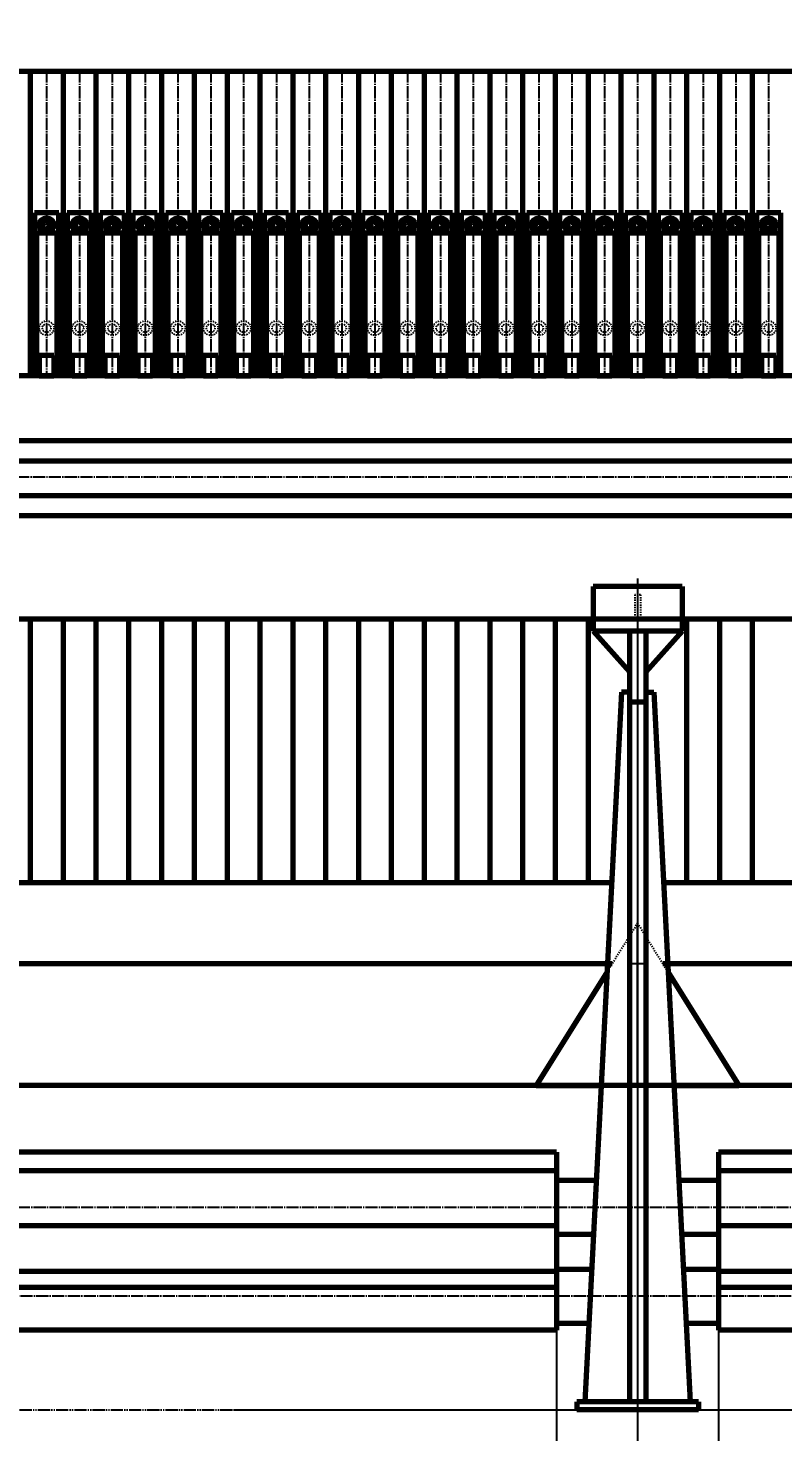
# Model space of a CAD drawing. Header units: millimetres. Extents: x -14850 to 14850, y -10500 to 10500.
# Drawn here: x -3174 to -1311, y 2054 to 5516 of the extents above; entities that cross this region are included whole.
import ezdxf

# ---------------------------------------------------------------- set-up
doc = ezdxf.new("R2010")
doc.units = ezdxf.units.MM
for name, pattern in [('EB_DASH', [6, 3, -3]), ('EB_DASHDOT', [39, 30, -3, 3, -3]), ('EB_DASHDOTDOT', [45, 30, -3, 3, -3, 3, -3])]:
    doc.linetypes.add(name, pattern=pattern)
for name, color, linetype, lineweight in [('CAXA0', 7, 'Continuous', 70), ('CAXA1', 1, 'EB_DASHDOT', 25), ('CAXA2', 6, 'EB_DASH', 25), ('CAXA4', 3, 'Continuous', 25)]:
    doc.layers.add(name, color=color, linetype=linetype, lineweight=lineweight)
doc.styles.add('标准', font='', dxfattribs={"width": 0.667})
doc.styles.get('标准').set_extended_font_data('SimSun')
doc.dimstyles.new('标准', dxfattribs={"dimscale": 50, "dimtxt": 4, "dimasz": 3, "dimexe": 2, "dimexo": 0, "dimtad": 1, "dimdec": 1, "dimdsep": 46, "dimtxsty": '标准', "dimcen": 0, "dimdle": 4, "dimaunit": 1, "dimazin": 2, "dimtfac": 1, "dimtdec": 3, "dimtmove": 0, "dimatfit": 3, "dimfxl": 0, "dimtolj": 1, "dimtzin": 0, "dimarcsym": 0})

# ---------------------------------------------------------------- blocks, each defined once
blk = doc.blocks.new('*D79')
at = {"layer": 'CAXA4', "linetype": 'Continuous', "lineweight": 25}
for points in [[(-1869.7, 1477.3), (-1719.7, 1458.6), (-1719.7, 1496.1)], [(-1469.7, 1477.3), (-1619.7, 1458.6), (-1619.7, 1496.1)]]:
    blk.add_hatch(color=0, dxfattribs=at).paths.add_polyline_path(points, flags=0)
at = {"layer": 'CAXA4', "color": 0, "linetype": 'Continuous', "lineweight": 25}
for p, q in [((-1869.7, 2305), (-1869.7, 1377.3)), ((-1469.7, 2305), (-1469.7, 1377.3)), ((-1869.7, 1477.3), (-1469.7, 1477.3))]:
    blk.add_line(p, q, dxfattribs=at)
at = {"layer": 'CAXA4', "color": 0, "linetype": 'Continuous', "lineweight": 25, "insert": (-1826.2, 1782.6), "char_height": 200, "attachment_point": 1, "style": '标准'}
blk.add_mtext('\\fSimSun|b0|i0|p34;400', dxfattribs=at)
blk = doc.blocks.new('*D265')
at = {"layer": 'CAXA4', "linetype": 'Continuous', "lineweight": 25}
for points in [[(-10769.7, 165.8), (-10619.7, 184.6), (-10619.7, 147.1)], [(2880.3, 165.8), (2730.3, 184.6), (2730.3, 147.1)]]:
    blk.add_hatch(color=0, dxfattribs=at).paths.add_polyline_path(points, flags=0)
at = {"layer": 'CAXA4', "color": 0, "linetype": 'Continuous', "lineweight": 25}
for p, q in [((-10769.7, 2408.9), (-10769.7, 65.8)), ((2880.3, 2408.9), (2880.3, 65.8)), ((2880.3, 165.8), (-10769.7, 165.8))]:
    blk.add_line(p, q, dxfattribs=at)
at = {"layer": 'CAXA4', "color": 0, "linetype": 'Continuous', "lineweight": 25, "insert": (-4212.2, 471.1), "char_height": 200, "attachment_point": 1, "style": '标准'}
blk.add_mtext('\\fSimSun|b0|i0|p34;13650', dxfattribs=at)
blk = doc.blocks.new('*D267')
at = {"layer": 'CAXA4', "linetype": 'Continuous', "lineweight": 25}
for points in [[(-6219.7, 772.7), (-6069.7, 754), (-6069.7, 791.5)], [(-1669.7, 772.7), (-1819.7, 754), (-1819.7, 791.5)]]:
    blk.add_hatch(color=0, dxfattribs=at).paths.add_polyline_path(points, flags=0)
at = {"layer": 'CAXA4', "color": 0, "linetype": 'Continuous', "lineweight": 25}
for p, q in [((-6219.7, 2405.9), (-6219.7, 672.7)), ((-1669.7, 2405.9), (-1669.7, 672.7)), ((-6219.7, 772.7), (-1669.7, 772.7))]:
    blk.add_line(p, q, dxfattribs=at)
at = {"layer": 'CAXA4', "color": 0, "linetype": 'Continuous', "lineweight": 25, "insert": (-4156.7, 1078), "char_height": 200, "attachment_point": 1, "style": '标准'}
blk.add_mtext('\\fSimSun|b0|i0|p34;4550', dxfattribs=at)
blk = doc.blocks.new('*D271')
at = {"layer": 'CAXA4', "linetype": 'Continuous', "lineweight": 25}
for points in [[(-11554.7, 8326.6), (-11404.7, 8307.9), (-11404.7, 8345.4)], [(3945.3, 8326.6), (3795.3, 8307.9), (3795.3, 8345.4)]]:
    blk.add_hatch(color=0, dxfattribs=at).paths.add_polyline_path(points, flags=0)
at = {"layer": 'CAXA4', "color": 0, "linetype": 'Continuous', "lineweight": 25}
for p, q in [((-11554.7, 4413.9), (-11554.7, 8426.6)), ((3945.3, 4948.9), (3945.3, 8426.6)), ((-11554.7, 8326.6), (3945.3, 8326.6))]:
    blk.add_line(p, q, dxfattribs=at)
at = {"layer": 'CAXA4', "color": 0, "linetype": 'Continuous', "lineweight": 25, "insert": (-4072.2, 8631.9), "char_height": 200, "attachment_point": 1, "style": '标准'}
blk.add_mtext('\\fSimSun|b0|i0|p34;15500', dxfattribs=at)

msp = doc.modelspace()

# ---------------------------------------------------------------- linework, layer by layer
at = {"layer": 'CAXA0'}
for p, q in [((1398.26, 5408.92), (-10849.74, 5408.92)), ((-3168.74, 5408.92), (-3168.74, 4658.92)), ((-3087.74, 5408.92), (-3087.74, 4658.92)), ((-3006.74, 5408.92), (-3006.74, 4658.92)), ((-2925.74, 5408.92), (-2925.74, 4658.92)), ((-2844.74, 5408.92), (-2844.74, 4658.92)), ((-2763.74, 5408.92), (-2763.74, 4658.92)), ((-2682.74, 5408.92), (-2682.74, 4658.92)), ((-2601.74, 5408.92), (-2601.74, 4658.92)), ((-2520.74, 5408.92), (-2520.74, 4658.92)), ((-2439.74, 5408.92), (-2439.74, 4658.92)), ((-2358.74, 5408.92), (-2358.74, 4658.92)), ((-2277.74, 5408.92), (-2277.74, 4658.92)), ((-2196.74, 5408.92), (-2196.74, 4658.92)), ((-2115.74, 5408.92), (-2115.74, 4658.92)), ((-2034.74, 5408.92), (-2034.74, 4658.92)), ((-1953.74, 5408.92), (-1953.74, 4658.92)), ((-1872.74, 5408.92), (-1872.74, 4658.92)), ((-1791.74, 5408.92), (-1791.74, 4658.92)), ((-1710.74, 5408.92), (-1710.74, 4658.92)), ((-1629.74, 5408.92), (-1629.74, 4658.92)), ((-1548.74, 5408.92), (-1548.74, 4658.92)), ((-1467.74, 5408.92), (-1467.74, 4658.92)), ((-1386.74, 5408.92), (-1386.74, 4658.92)), ((-3098.24, 5060.33), (-3158.24, 5060.33)), ((-3158.24, 5060.33), (-3158.24, 4658.92)), ((-3098.24, 4658.92), (-3098.24, 5060.33)), ((-3017.24, 5060.33), (-3077.24, 5060.33)), ((-3077.24, 5060.33), (-3077.24, 4658.92)), ((-3017.24, 4658.92), (-3017.24, 5060.33)), ((-2936.24, 5060.33), (-2996.24, 5060.33)), ((-2996.24, 5060.33), (-2996.24, 4658.92)), ((-2936.24, 4658.92), (-2936.24, 5060.33)), ((-2855.24, 5060.33), (-2915.24, 5060.33)), ((-2915.24, 5060.33), (-2915.24, 4658.92)), ((-2855.24, 4658.92), (-2855.24, 5060.33)), ((-2774.24, 5060.33), (-2834.24, 5060.33)), ((-2834.24, 5060.33), (-2834.24, 4658.92)), ((-2774.24, 4658.92), (-2774.24, 5060.33)), ((-2693.24, 5060.33), (-2753.24, 5060.33)), ((-2753.24, 5060.33), (-2753.24, 4658.92)), ((-2693.24, 4658.92), (-2693.24, 5060.33)), ((-2612.24, 5060.33), (-2672.24, 5060.33)), ((-2672.24, 5060.33), (-2672.24, 4658.92)), ((-2612.24, 4658.92), (-2612.24, 5060.33)), ((-2531.24, 5060.33), (-2591.24, 5060.33)), ((-2591.24, 5060.33), (-2591.24, 4658.92)), ((-2531.24, 4658.92), (-2531.24, 5060.33)), ((-2450.24, 5060.33), (-2510.24, 5060.33)), ((-2510.24, 5060.33), (-2510.24, 4658.92)), ((-2450.24, 4658.92), (-2450.24, 5060.33)), ((-2369.24, 5060.33), (-2429.24, 5060.33)), ((-2429.24, 5060.33), (-2429.24, 4658.92)), ((-2369.24, 4658.92), (-2369.24, 5060.33)), ((-2288.24, 5060.33), (-2348.24, 5060.33)), ((-2348.24, 5060.33), (-2348.24, 4658.92)), ((-2288.24, 4658.92), (-2288.24, 5060.33)), ((-2207.24, 5060.33), (-2267.24, 5060.33)), ((-2267.24, 5060.33), (-2267.24, 4658.92)), ((-2207.24, 4658.92), (-2207.24, 5060.33)), ((-2126.24, 5060.33), (-2186.24, 5060.33)), ((-2186.24, 5060.33), (-2186.24, 4658.92)), ((-2126.24, 4658.92), (-2126.24, 5060.33)), ((-2045.24, 5060.33), (-2105.24, 5060.33)), ((-2105.24, 5060.33), (-2105.24, 4658.92)), ((-2045.24, 4658.92), (-2045.24, 5060.33)), ((-1964.24, 5060.33), (-2024.24, 5060.33)), ((-2024.24, 5060.33), (-2024.24, 4658.92)), ((-1964.24, 4658.92), (-1964.24, 5060.33)), ((-1883.24, 5060.33), (-1943.24, 5060.33)), ((-1943.24, 5060.33), (-1943.24, 4658.92)), ((-1883.24, 4658.92), (-1883.24, 5060.33)), ((-1802.24, 5060.33), (-1862.24, 5060.33)), ((-1862.24, 5060.33), (-1862.24, 4658.92)), ((-1802.24, 4658.92), (-1802.24, 5060.33)), ((-1721.24, 5060.33), (-1781.24, 5060.33)), ((-1781.24, 5060.33), (-1781.24, 4658.92)), ((-1721.24, 4658.92), (-1721.24, 5060.33)), ((-1640.24, 5060.33), (-1700.24, 5060.33)), ((-1700.24, 5060.33), (-1700.24, 4658.92)), ((-1640.24, 4658.92), (-1640.24, 5060.33)), ((-1559.24, 5060.33), (-1619.24, 5060.33)), ((-1619.24, 5060.33), (-1619.24, 4658.92)), ((-1559.24, 4658.92), (-1559.24, 5060.33)), ((-1478.24, 5060.33), (-1538.24, 5060.33)), ((-1538.24, 5060.33), (-1538.24, 4658.92)), ((-1478.24, 4658.92), (-1478.24, 5060.33)), ((-1397.24, 5060.33), (-1457.24, 5060.33)), ((-1457.24, 5060.33), (-1457.24, 4658.92)), ((-1397.24, 4658.92), (-1397.24, 5060.33)), ((-1316.24, 5060.33), (-1376.24, 5060.33)), ((-1376.24, 5060.33), (-1376.24, 4658.92)), ((-1316.24, 4658.92), (-1316.24, 5060.33)), ((-3103.24, 5010.33), (-3153.24, 5010.33)), ((-3153.24, 5010.33), (-3153.24, 4663.92)), ((-3103.24, 5010.33), (-3103.24, 4663.92)), ((-3022.24, 5010.33), (-3072.24, 5010.33)), ((-3072.24, 5010.33), (-3072.24, 4663.92)), ((-3022.24, 5010.33), (-3022.24, 4663.92)), ((-2941.24, 5010.33), (-2991.24, 5010.33)), ((-2991.24, 5010.33), (-2991.24, 4663.92)), ((-2941.24, 5010.33), (-2941.24, 4663.92)), ((-2860.24, 5010.33), (-2910.24, 5010.33)), ((-2910.24, 5010.33), (-2910.24, 4663.92)), ((-2860.24, 5010.33), (-2860.24, 4663.92)), ((-2779.24, 5010.33), (-2829.24, 5010.33)), ((-2829.24, 5010.33), (-2829.24, 4663.92)), ((-2779.24, 5010.33), (-2779.24, 4663.92)), ((-2698.24, 5010.33), (-2748.24, 5010.33)), ((-2748.24, 5010.33), (-2748.24, 4663.92)), ((-2698.24, 5010.33), (-2698.24, 4663.92)), ((-2617.24, 5010.33), (-2667.24, 5010.33)), ((-2667.24, 5010.33), (-2667.24, 4663.92)), ((-2617.24, 5010.33), (-2617.24, 4663.92)), ((-2536.24, 5010.33), (-2586.24, 5010.33)), ((-2586.24, 5010.33), (-2586.24, 4663.92)), ((-2536.24, 5010.33), (-2536.24, 4663.92)), ((-2455.24, 5010.33), (-2505.24, 5010.33)), ((-2505.24, 5010.33), (-2505.24, 4663.92)), ((-2455.24, 5010.33), (-2455.24, 4663.92)), ((-2374.24, 5010.33), (-2424.24, 5010.33)), ((-2424.24, 5010.33), (-2424.24, 4663.92)), ((-2374.24, 5010.33), (-2374.24, 4663.92)), ((-2293.24, 5010.33), (-2343.24, 5010.33)), ((-2343.24, 5010.33), (-2343.24, 4663.92)), ((-2293.24, 5010.33), (-2293.24, 4663.92)), ((-2212.24, 5010.33), (-2262.24, 5010.33)), ((-2262.24, 5010.33), (-2262.24, 4663.92)), ((-2212.24, 5010.33), (-2212.24, 4663.92)), ((-2131.24, 5010.33), (-2181.24, 5010.33)), ((-2181.24, 5010.33), (-2181.24, 4663.92)), ((-2131.24, 5010.33), (-2131.24, 4663.92)), ((-2050.24, 5010.33), (-2100.24, 5010.33)), ((-2100.24, 5010.33), (-2100.24, 4663.92)), ((-2050.24, 5010.33), (-2050.24, 4663.92)), ((-1969.24, 5010.33), (-2019.24, 5010.33)), ((-2019.24, 5010.33), (-2019.24, 4663.92)), ((-1969.24, 5010.33), (-1969.24, 4663.92)), ((-1888.24, 5010.33), (-1938.24, 5010.33)), ((-1938.24, 5010.33), (-1938.24, 4663.92)), ((-1888.24, 5010.33), (-1888.24, 4663.92)), ((-1807.24, 5010.33), (-1857.24, 5010.33)), ((-1857.24, 5010.33), (-1857.24, 4663.92)), ((-1807.24, 5010.33), (-1807.24, 4663.92)), ((-1726.24, 5010.33), (-1776.24, 5010.33)), ((-1776.24, 5010.33), (-1776.24, 4663.92)), ((-1726.24, 5010.33), (-1726.24, 4663.92)), ((-1645.24, 5010.33), (-1695.24, 5010.33)), ((-1695.24, 5010.33), (-1695.24, 4663.92)), ((-1645.24, 5010.33), (-1645.24, 4663.92)), ((-1564.24, 5010.33), (-1614.24, 5010.33)), ((-1614.24, 5010.33), (-1614.24, 4663.92)), ((-1564.24, 5010.33), (-1564.24, 4663.92)), ((-1483.24, 5010.33), (-1533.24, 5010.33)), ((-1533.24, 5010.33), (-1533.24, 4663.92)), ((-1483.24, 5010.33), (-1483.24, 4663.92)), ((-1402.24, 5010.33), (-1452.24, 5010.33)), ((-1452.24, 5010.33), (-1452.24, 4663.92)), ((-1402.24, 5010.33), (-1402.24, 4663.92)), ((-1321.24, 5010.33), (-1371.24, 5010.33)), ((-1371.24, 5010.33), (-1371.24, 4663.92)), ((-1321.24, 5010.33), (-1321.24, 4663.92)), ((-3146.24, 4708.92), (-3146.24, 4658.92)), ((-3110.24, 4708.92), (-3146.24, 4708.92)), ((-3110.24, 4708.92), (-3110.24, 4658.92)), ((-3065.24, 4708.92), (-3065.24, 4658.92)), ((-3029.24, 4708.92), (-3065.24, 4708.92)), ((-3029.24, 4708.92), (-3029.24, 4658.92)), ((-2984.24, 4708.92), (-2984.24, 4658.92)), ((-2948.24, 4708.92), (-2984.24, 4708.92)), ((-2948.24, 4708.92), (-2948.24, 4658.92)), ((-2903.24, 4708.92), (-2903.24, 4658.92)), ((-2867.24, 4708.92), (-2903.24, 4708.92)), ((-2867.24, 4708.92), (-2867.24, 4658.92)), ((-2822.24, 4708.92), (-2822.24, 4658.92)), ((-2786.24, 4708.92), (-2822.24, 4708.92)), ((-2786.24, 4708.92), (-2786.24, 4658.92)), ((-2741.24, 4708.92), (-2741.24, 4658.92)), ((-2705.24, 4708.92), (-2741.24, 4708.92)), ((-2705.24, 4708.92), (-2705.24, 4658.92)), ((-2660.24, 4708.92), (-2660.24, 4658.92)), ((-2624.24, 4708.92), (-2660.24, 4708.92)), ((-2624.24, 4708.92), (-2624.24, 4658.92)), ((-2579.24, 4708.92), (-2579.24, 4658.92)), ((-2543.24, 4708.92), (-2579.24, 4708.92)), ((-2543.24, 4708.92), (-2543.24, 4658.92)), ((-2498.24, 4708.92), (-2498.24, 4658.92)), ((-2462.24, 4708.92), (-2498.24, 4708.92)), ((-2462.24, 4708.92), (-2462.24, 4658.92)), ((-2417.24, 4708.92), (-2417.24, 4658.92)), ((-2381.24, 4708.92), (-2417.24, 4708.92)), ((-2381.24, 4708.92), (-2381.24, 4658.92)), ((-2336.24, 4708.92), (-2336.24, 4658.92)), ((-2300.24, 4708.92), (-2336.24, 4708.92)), ((-2300.24, 4708.92), (-2300.24, 4658.92)), ((-2255.24, 4708.92), (-2255.24, 4658.92)), ((-2219.24, 4708.92), (-2255.24, 4708.92)), ((-2219.24, 4708.92), (-2219.24, 4658.92)), ((-2174.24, 4708.92), (-2174.24, 4658.92)), ((-2138.24, 4708.92), (-2174.24, 4708.92)), ((-2138.24, 4708.92), (-2138.24, 4658.92)), ((-2093.24, 4708.92), (-2093.24, 4658.92)), ((-2057.24, 4708.92), (-2093.24, 4708.92)), ((-2057.24, 4708.92), (-2057.24, 4658.92)), ((-2012.24, 4708.92), (-2012.24, 4658.92)), ((-1976.24, 4708.92), (-2012.24, 4708.92)), ((-1976.24, 4708.92), (-1976.24, 4658.92)), ((-1931.24, 4708.92), (-1931.24, 4658.92)), ((-1895.24, 4708.92), (-1931.24, 4708.92)), ((-1895.24, 4708.92), (-1895.24, 4658.92)), ((-1850.24, 4708.92), (-1850.24, 4658.92)), ((-1814.24, 4708.92), (-1850.24, 4708.92)), ((-1814.24, 4708.92), (-1814.24, 4658.92)), ((-1769.24, 4708.92), (-1769.24, 4658.92)), ((-1733.24, 4708.92), (-1769.24, 4708.92)), ((-1733.24, 4708.92), (-1733.24, 4658.92)), ((-1688.24, 4708.92), (-1688.24, 4658.92)), ((-1652.24, 4708.92), (-1688.24, 4708.92)), ((-1652.24, 4708.92), (-1652.24, 4658.92)), ((-1607.24, 4708.92), (-1607.24, 4658.92)), ((-1571.24, 4708.92), (-1607.24, 4708.92)), ((-1571.24, 4708.92), (-1571.24, 4658.92)), ((-1526.24, 4708.92), (-1526.24, 4658.92)), ((-1490.24, 4708.92), (-1526.24, 4708.92)), ((-1490.24, 4708.92), (-1490.24, 4658.92)), ((-1445.24, 4708.92), (-1445.24, 4658.92)), ((-1409.24, 4708.92), (-1445.24, 4708.92)), ((-1409.24, 4708.92), (-1409.24, 4658.92)), ((-1364.24, 4708.92), (-1364.24, 4658.92)), ((-1328.24, 4708.92), (-1364.24, 4708.92)), ((-1328.24, 4708.92), (-1328.24, 4658.92)), ((-2580.35, 4658.92), (-11047.67, 4658.92)), ((1465.91, 4658.92), (-10539.74, 4658.92)), ((-3146.24, 4663.92), (-3153.24, 4663.92)), ((-3146.24, 4658.92), (-3110.24, 4658.92)), ((-3110.24, 4658.92), (-3146.24, 4658.92)), ((-3103.24, 4663.92), (-3110.24, 4663.92)), ((-3065.24, 4663.92), (-3072.24, 4663.92)), ((-3065.24, 4658.92), (-3029.24, 4658.92)), ((-3029.24, 4658.92), (-3065.24, 4658.92)), ((-3022.24, 4663.92), (-3029.24, 4663.92)), ((-2984.24, 4663.92), (-2991.24, 4663.92)), ((-2984.24, 4658.92), (-2948.24, 4658.92)), ((-2948.24, 4658.92), (-2984.24, 4658.92)), ((-2941.24, 4663.92), (-2948.24, 4663.92)), ((-2903.24, 4663.92), (-2910.24, 4663.92)), ((-2903.24, 4658.92), (-2867.24, 4658.92)), ((-2867.24, 4658.92), (-2903.24, 4658.92)), ((-2860.24, 4663.92), (-2867.24, 4663.92)), ((-2822.24, 4663.92), (-2829.24, 4663.92)), ((-2822.24, 4658.92), (-2786.24, 4658.92)), ((-2786.24, 4658.92), (-2822.24, 4658.92)), ((-2779.24, 4663.92), (-2786.24, 4663.92)), ((-2741.24, 4663.92), (-2748.24, 4663.92)), ((-2741.24, 4658.92), (-2705.24, 4658.92)), ((-2705.24, 4658.92), (-2741.24, 4658.92)), ((-2698.24, 4663.92), (-2705.24, 4663.92)), ((-2660.24, 4663.92), (-2667.24, 4663.92)), ((-2660.24, 4658.92), (-2624.24, 4658.92)), ((-2624.24, 4658.92), (-2660.24, 4658.92)), ((-2617.24, 4663.92), (-2624.24, 4663.92)), ((-2579.24, 4663.92), (-2586.24, 4663.92)), ((-2579.24, 4658.92), (-2543.24, 4658.92)), ((-2543.24, 4658.92), (-2579.24, 4658.92)), ((-2536.24, 4663.92), (-2543.24, 4663.92)), ((-2498.24, 4663.92), (-2505.24, 4663.92)), ((-2498.24, 4658.92), (-2462.24, 4658.92)), ((-2462.24, 4658.92), (-2498.24, 4658.92)), ((-2455.24, 4663.92), (-2462.24, 4663.92)), ((-2417.24, 4663.92), (-2424.24, 4663.92)), ((-2417.24, 4658.92), (-2381.24, 4658.92)), ((-2381.24, 4658.92), (-2417.24, 4658.92)), ((-2374.24, 4663.92), (-2381.24, 4663.92)), ((-2336.24, 4663.92), (-2343.24, 4663.92)), ((-2336.24, 4658.92), (-2300.24, 4658.92)), ((-2300.24, 4658.92), (-2336.24, 4658.92)), ((-2293.24, 4663.92), (-2300.24, 4663.92)), ((-2255.24, 4663.92), (-2262.24, 4663.92)), ((-2255.24, 4658.92), (-2219.24, 4658.92)), ((-2219.24, 4658.92), (-2255.24, 4658.92)), ((-2212.24, 4663.92), (-2219.24, 4663.92)), ((-2174.24, 4663.92), (-2181.24, 4663.92)), ((-2174.24, 4658.92), (-2138.24, 4658.92)), ((-2138.24, 4658.92), (-2174.24, 4658.92)), ((-2131.24, 4663.92), (-2138.24, 4663.92)), ((-2093.24, 4663.92), (-2100.24, 4663.92)), ((-2093.24, 4658.92), (-2057.24, 4658.92)), ((-2057.24, 4658.92), (-2093.24, 4658.92)), ((-2050.24, 4663.92), (-2057.24, 4663.92)), ((-2012.24, 4663.92), (-2019.24, 4663.92)), ((-2012.24, 4658.92), (-1976.24, 4658.92)), ((-1976.24, 4658.92), (-2012.24, 4658.92)), ((-1969.24, 4663.92), (-1976.24, 4663.92)), ((-1931.24, 4663.92), (-1938.24, 4663.92)), ((-1931.24, 4658.92), (-1895.24, 4658.92)), ((-1895.24, 4658.92), (-1931.24, 4658.92)), ((-1888.24, 4663.92), (-1895.24, 4663.92)), ((-1850.24, 4663.92), (-1857.24, 4663.92)), ((-1850.24, 4658.92), (-1814.24, 4658.92)), ((-1814.24, 4658.92), (-1850.24, 4658.92)), ((-1807.24, 4663.92), (-1814.24, 4663.92)), ((-1769.24, 4663.92), (-1776.24, 4663.92)), ((-1769.24, 4658.92), (-1733.24, 4658.92)), ((-1733.24, 4658.92), (-1769.24, 4658.92)), ((-1726.24, 4663.92), (-1733.24, 4663.92)), ((-1688.24, 4663.92), (-1695.24, 4663.92)), ((-1688.24, 4658.92), (-1652.24, 4658.92)), ((-1652.24, 4658.92), (-1688.24, 4658.92)), ((-1645.24, 4663.92), (-1652.24, 4663.92)), ((-1607.24, 4663.92), (-1614.24, 4663.92)), ((-1607.24, 4658.92), (-1571.24, 4658.92)), ((-1571.24, 4658.92), (-1607.24, 4658.92)), ((-1564.24, 4663.92), (-1571.24, 4663.92)), ((-1526.24, 4663.92), (-1533.24, 4663.92)), ((-1526.24, 4658.92), (-1490.24, 4658.92)), ((-1490.24, 4658.92), (-1526.24, 4658.92)), ((-1483.24, 4663.92), (-1490.24, 4663.92)), ((-1445.24, 4663.92), (-1452.24, 4663.92)), ((-1445.24, 4658.92), (-1409.24, 4658.92)), ((-1409.24, 4658.92), (-1445.24, 4658.92)), ((-1402.24, 4663.92), (-1409.24, 4663.92)), ((-1364.24, 4663.92), (-1371.24, 4663.92)), ((-1364.24, 4658.92), (-1328.24, 4658.92)), ((-1328.24, 4658.92), (-1364.24, 4658.92)), ((-1321.24, 4663.92), (-1328.24, 4663.92)), ((-10999.74, 4498.92), (1437.33, 4498.92)), ((-10969.74, 4448.92), (1434.59, 4448.92)), ((-10969.74, 4363.92), (1434.89, 4363.92)), ((-10999.74, 4313.92), (1437.26, 4313.92)), ((-1744.74, 4058.92), (-6144.74, 4058.92)), ((-3168.74, 4058.92), (-3168.74, 3408.92)), ((-3087.74, 4058.92), (-3087.74, 3408.92)), ((-3006.74, 4058.92), (-3006.74, 3408.92)), ((-2925.74, 4058.92), (-2925.74, 3408.92)), ((-2844.74, 4058.92), (-2844.74, 3408.92)), ((-2763.74, 4058.92), (-2763.74, 3408.92)), ((-2682.74, 4058.92), (-2682.74, 3408.92)), ((-2601.74, 4058.92), (-2601.74, 3408.92)), ((-2520.74, 4058.92), (-2520.74, 3408.92)), ((-2439.74, 4058.92), (-2439.74, 3408.92)), ((-2358.74, 4058.92), (-2358.74, 3408.92)), ((-2277.74, 4058.92), (-2277.74, 3408.92)), ((-2196.74, 4058.92), (-2196.74, 3408.92)), ((-2115.74, 4058.92), (-2115.74, 3408.92)), ((-2034.74, 4058.92), (-2034.74, 3408.92)), ((-1953.74, 4058.92), (-1953.74, 3408.92)), ((-1872.74, 4058.92), (-1872.74, 3408.92)), ((-1791.74, 4058.92), (-1791.74, 3408.92)), ((1461.01, 4058.92), (-1594.74, 4058.92)), ((-1548.74, 4058.92), (-1548.74, 3408.92)), ((-1467.74, 4058.92), (-1467.74, 3408.92)), ((-1386.74, 4058.92), (-1386.74, 3408.92)), ((-1709.74, 3878.93), (-1799.74, 2128.92)), ((-1629.74, 3878.93), (-1539.74, 2128.92)), ((-6155.56, 3408.92), (-1733.91, 3408.92)), ((-1605.56, 3408.92), (1398.26, 3408.92)), ((-1732.24, 3208.92), (-6145.28, 3208.92)), ((-1744.74, 3188.92), (-1919.74, 2908.92)), ((2880.26, 3208.92), (-1607.24, 3208.92)), ((-1594.74, 3188.92), (-1419.74, 2908.92)), ((2880.26, 2908.92), (-6129.85, 2908.92)), ((-1919.74, 2908.92), (-1759.62, 2908.92)), ((-1919.74, 2908.92), (-1759.62, 2908.92)), ((-1579.85, 2908.92), (-1419.74, 2908.92)), ((-1579.85, 2908.92), (-1419.74, 2908.92)), ((-1869.74, 2743.97), (-6019.74, 2743.97)), ((-1869.74, 2743.97), (-1869.74, 2304.99)), ((1790.26, 2743.97), (-1469.74, 2743.97)), ((-1469.74, 2743.97), (-1469.74, 2304.99)), ((-1869.74, 2698.44), (-6019.74, 2698.44)), ((-1869.74, 2675.42), (-1771.63, 2675.42)), ((-1567.84, 2675.42), (-1469.74, 2675.42)), ((1790.26, 2698.44), (-1469.74, 2698.44)), ((-1869.74, 2562.39), (-6019.74, 2562.39)), ((1790.26, 2562.39), (-1469.74, 2562.39)), ((-1869.74, 2542.42), (-1778.47, 2542.42)), ((-1561, 2542.42), (-1469.74, 2542.42)), ((-1869.74, 2450.27), (-6019.74, 2450.27)), ((-1869.74, 2455.42), (-1782.94, 2455.42)), ((-1556.53, 2455.42), (-1469.74, 2455.42)), ((1790.26, 2450.27), (-1469.74, 2450.27)), ((-1869.74, 2410.17), (-6019.74, 2410.17)), ((1790.26, 2410.17), (-1469.74, 2410.17)), ((-1869.74, 2322.42), (-1789.78, 2322.42)), ((-1549.69, 2322.42), (-1469.74, 2322.42)), ((-1869.74, 2304.99), (-6019.74, 2304.99)), ((1790.26, 2304.99), (-1469.74, 2304.99))]:
    msp.add_line(p, q, dxfattribs=at)
at = {"layer": 'CAXA0', "color": 7, "linetype": 'Continuous', "lineweight": 70}
for p, q in [((-1559.74, 4138.9), (-1779.74, 4138.9)), ((-1779.74, 4138.9), (-1779.74, 4028.9)), ((-1559.74, 4138.9), (-1559.74, 4028.9)), ((-1559.74, 4058.9), (-1779.74, 4058.9)), ((-1559.74, 4028.9), (-1779.74, 4028.9)), ((-1779.74, 4028.9), (-1689.74, 3928.9)), ((-1689.74, 4028.9), (-1689.74, 2128.92)), ((-1649.74, 4028.9), (-1649.74, 2128.92)), ((-1559.74, 4028.9), (-1649.74, 3928.9)), ((-1689.74, 3878.93), (-1709.74, 3878.93)), ((-1649.74, 3878.93), (-1629.74, 3878.93)), ((-1649.74, 3853.9), (-1689.74, 3853.9)), ((-1519.74, 2128.92), (-1819.74, 2128.92)), ((-1819.74, 2128.92), (-1819.74, 2108.92)), ((-1519.74, 2128.92), (-1519.74, 2108.92)), ((-1519.74, 2108.92), (-1819.74, 2108.92))]:
    msp.add_line(p, q, dxfattribs=at)
at = {"layer": 'CAXA0'}
for centre, radius in [((-3128.24, 5030.33), 18), ((-3128.24, 5030.33), 10.5), ((-3047.24, 5030.33), 18), ((-3047.24, 5030.33), 10.5), ((-2966.24, 5030.33), 18), ((-2966.24, 5030.33), 10.5), ((-2885.24, 5030.33), 18), ((-2885.24, 5030.33), 10.5), ((-2804.24, 5030.33), 18), ((-2804.24, 5030.33), 10.5), ((-2723.24, 5030.33), 18), ((-2723.24, 5030.33), 10.5), ((-2642.24, 5030.33), 18), ((-2642.24, 5030.33), 10.5), ((-2561.24, 5030.33), 18), ((-2561.24, 5030.33), 10.5), ((-2480.24, 5030.33), 18), ((-2480.24, 5030.33), 10.5), ((-2399.24, 5030.33), 18), ((-2399.24, 5030.33), 10.5), ((-2318.24, 5030.33), 18), ((-2318.24, 5030.33), 10.5), ((-2237.24, 5030.33), 18), ((-2237.24, 5030.33), 10.5), ((-2156.24, 5030.33), 18), ((-2156.24, 5030.33), 10.5), ((-2075.24, 5030.33), 18), ((-2075.24, 5030.33), 10.5), ((-1994.24, 5030.33), 18), ((-1994.24, 5030.33), 10.5), ((-1913.24, 5030.33), 18), ((-1913.24, 5030.33), 10.5), ((-1832.24, 5030.33), 18), ((-1832.24, 5030.33), 10.5), ((-1751.24, 5030.33), 18), ((-1751.24, 5030.33), 10.5), ((-1670.24, 5030.33), 18), ((-1670.24, 5030.33), 10.5), ((-1589.24, 5030.33), 18), ((-1589.24, 5030.33), 10.5), ((-1508.24, 5030.33), 18), ((-1508.24, 5030.33), 10.5), ((-1427.24, 5030.33), 18), ((-1427.24, 5030.33), 10.5), ((-1346.24, 5030.33), 18), ((-1346.24, 5030.33), 10.5)]:
    msp.add_circle(centre, radius, dxfattribs=at)
at = {"layer": 'CAXA1', "linetype": 'EB_DASHDOT', "lineweight": 25}
for p, q in [((-3128.24, 5411.92), (-3128.24, 4655.92)), ((-3047.24, 5411.92), (-3047.24, 4655.92)), ((-2966.24, 5411.92), (-2966.24, 4655.92)), ((-2885.24, 5411.92), (-2885.24, 4655.92)), ((-2804.24, 5411.92), (-2804.24, 4655.92)), ((-2723.24, 5411.92), (-2723.24, 4655.92)), ((-2642.24, 5411.92), (-2642.24, 4655.92)), ((-2561.24, 5411.92), (-2561.24, 4655.92)), ((-2480.24, 5411.92), (-2480.24, 4655.92)), ((-2399.24, 5411.92), (-2399.24, 4655.92)), ((-2318.24, 5411.92), (-2318.24, 4655.92)), ((-2237.24, 5411.92), (-2237.24, 4655.92)), ((-2156.24, 5411.92), (-2156.24, 4655.92)), ((-2075.24, 5411.92), (-2075.24, 4655.92)), ((-1994.24, 5411.92), (-1994.24, 4655.92)), ((-1913.24, 5411.92), (-1913.24, 4655.92)), ((-1832.24, 5411.92), (-1832.24, 4655.92)), ((-1751.24, 5411.92), (-1751.24, 4655.92)), ((-1670.24, 5411.92), (-1670.24, 4655.92)), ((-1589.24, 5411.92), (-1589.24, 4655.92)), ((-1508.24, 5411.92), (-1508.24, 4655.92)), ((-1427.24, 5411.92), (-1427.24, 4655.92)), ((-1346.24, 5411.92), (-1346.24, 4655.92)), ((-3098.24, 5030.33), (-3158.24, 5030.33)), ((-3017.24, 5030.33), (-3077.24, 5030.33)), ((-2936.24, 5030.33), (-2996.24, 5030.33)), ((-2855.24, 5030.33), (-2915.24, 5030.33)), ((-2774.24, 5030.33), (-2834.24, 5030.33)), ((-2693.24, 5030.33), (-2753.24, 5030.33)), ((-2612.24, 5030.33), (-2672.24, 5030.33)), ((-2531.24, 5030.33), (-2591.24, 5030.33)), ((-2450.24, 5030.33), (-2510.24, 5030.33)), ((-2369.24, 5030.33), (-2429.24, 5030.33)), ((-2288.24, 5030.33), (-2348.24, 5030.33)), ((-2207.24, 5030.33), (-2267.24, 5030.33)), ((-2126.24, 5030.33), (-2186.24, 5030.33)), ((-2045.24, 5030.33), (-2105.24, 5030.33)), ((-1964.24, 5030.33), (-2024.24, 5030.33)), ((-1883.24, 5030.33), (-1943.24, 5030.33)), ((-1802.24, 5030.33), (-1862.24, 5030.33)), ((-1721.24, 5030.33), (-1781.24, 5030.33)), ((-1640.24, 5030.33), (-1700.24, 5030.33)), ((-1559.24, 5030.33), (-1619.24, 5030.33)), ((-1478.24, 5030.33), (-1538.24, 5030.33)), ((-1397.24, 5030.33), (-1457.24, 5030.33)), ((-1316.24, 5030.33), (-1376.24, 5030.33)), ((1743.15, 4408.92), (-11051.25, 4408.92)), ((-1669.74, 4058.9), (-1669.74, 2405.92)), ((-11038.24, 2608.92), (1790.26, 2608.92)), ((1790.26, 2388.92), (-10797.74, 2388.92))]:
    msp.add_line(p, q, dxfattribs=at)
at = {"layer": 'CAXA2', "color": 6, "linetype": 'EB_DASH', "lineweight": 25}
for p, q in [((-1662.74, 4118.86), (-1676.74, 4118.86)), ((-1676.74, 4118.86), (-1676.74, 4058.9)), ((-1662.74, 4118.86), (-1662.74, 4058.9))]:
    msp.add_line(p, q, dxfattribs=at)
at = {"layer": 'CAXA2'}
for p, q in [((-1669.74, 3308.92), (-1744.74, 3188.92)), ((-1669.74, 3308.92), (-1744.74, 3188.92)), ((-1669.74, 3308.92), (-1594.74, 3188.92)), ((-1669.74, 3308.92), (-1594.74, 3188.92)), ((-1744.74, 3188.92), (-1919.74, 2908.92)), ((-1594.74, 3188.92), (-1419.74, 2908.92)), ((-1744.74, 2908.92), (-1649.74, 2908.92)), ((-1689.74, 2908.92), (-1579.85, 2908.92))]:
    msp.add_line(p, q, dxfattribs=at)
for centre, radius in [((-3128.24, 4776.42), 18), ((-3128.24, 4776.42), 10.5), ((-3047.24, 4776.42), 18), ((-3047.24, 4776.42), 10.5), ((-2966.24, 4776.42), 18), ((-2966.24, 4776.42), 10.5), ((-2885.24, 4776.42), 18), ((-2885.24, 4776.42), 10.5), ((-2804.24, 4776.42), 18), ((-2804.24, 4776.42), 10.5), ((-2723.24, 4776.42), 18), ((-2723.24, 4776.42), 10.5), ((-2642.24, 4776.42), 18), ((-2642.24, 4776.42), 10.5), ((-2561.24, 4776.42), 18), ((-2561.24, 4776.42), 10.5), ((-2480.24, 4776.42), 18), ((-2480.24, 4776.42), 10.5), ((-2399.24, 4776.42), 18), ((-2399.24, 4776.42), 10.5), ((-2318.24, 4776.42), 18), ((-2318.24, 4776.42), 10.5), ((-2237.24, 4776.42), 18), ((-2237.24, 4776.42), 10.5), ((-2156.24, 4776.42), 18), ((-2156.24, 4776.42), 10.5), ((-2075.24, 4776.42), 18), ((-2075.24, 4776.42), 10.5), ((-1994.24, 4776.42), 18), ((-1994.24, 4776.42), 10.5), ((-1913.24, 4776.42), 18), ((-1913.24, 4776.42), 10.5), ((-1832.24, 4776.42), 18), ((-1832.24, 4776.42), 10.5), ((-1751.24, 4776.42), 18), ((-1751.24, 4776.42), 10.5), ((-1670.24, 4776.42), 18), ((-1670.24, 4776.42), 10.5), ((-1589.24, 4776.42), 18), ((-1589.24, 4776.42), 10.5), ((-1508.24, 4776.42), 18), ((-1508.24, 4776.42), 10.5), ((-1427.24, 4776.42), 18), ((-1427.24, 4776.42), 10.5), ((-1346.24, 4776.42), 18), ((-1346.24, 4776.42), 10.5)]:
    msp.add_circle(centre, radius, dxfattribs=at)
at = {"layer": 'CAXA4'}
for p, q in [((-1669.74, 4158.9), (-1669.74, 2122.92)), ((-1669.74, 2908.92), (-1669.74, 3308.92)), ((-1669.74, 2908.92), (-1669.74, 3308.92)), ((-1649.74, 3208.92), (-1689.74, 3208.92)), ((-2663.67, 2108.92), (10573.62, 2108.92))]:
    msp.add_line(p, q, dxfattribs=at)
at = {"layer": 'CAXA4', "color": 5, "linetype": 'EB_DASHDOTDOT', "lineweight": 25}
msp.add_line((-13499.74, 2108.92), (5945.26, 2108.92), dxfattribs=at)

# ---------------------------------------------------------------- dimensions: what is measured, and where the dimension line sits
at = {"layer": 'CAXA4'}
for base, p1, p2, text, picture, middle in [((-3804.74, 8326.62), (-11554.74, 4413.92), (3945.26, 4948.92), '\\fSimSun;15500', '*D271', (-3804.74, 8494.87)), ((-3944.74, 165.83), (2880.26, 2408.92), (-10769.74, 2408.92), '\\fSimSun;13650', '*D265', (-3944.74, 334.08)), ((-3944.74, 772.73), (-6219.74, 2405.92), (-1669.74, 2405.92), '\\fSimSun;4550', '*D267', (-3944.74, 940.98)), ((-1669.74, 1477.34), (-1869.74, 2304.99), (-1469.74, 2304.99), '\\fSimSun;400', '*D79', (-1669.74, 1645.59))]:
    dim = msp.add_linear_dim(base=base, p1=p1, p2=p2, text=text, dimstyle='标准', dxfattribs=at)
    dim.commit()
    dim.dimension.update_dxf_attribs({"geometry": picture, "text_midpoint": middle})

doc.saveas('drawing.dxf')
